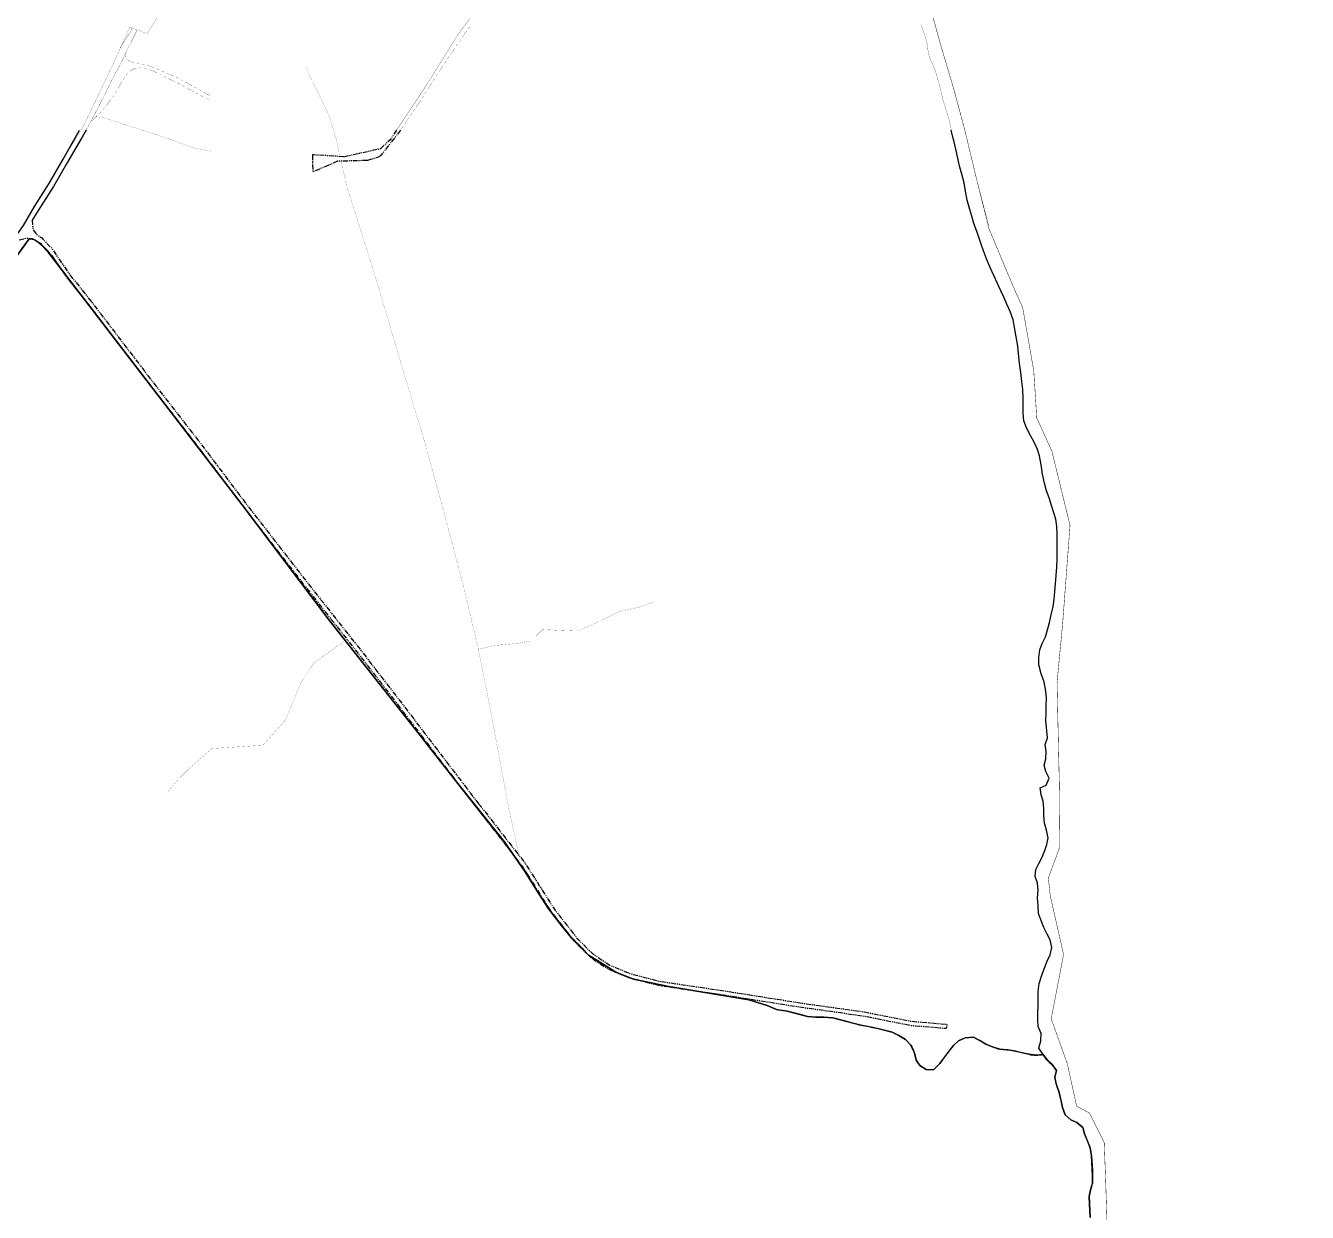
# Model space of a CAD drawing. Extents: x 203591 to 208218, y 4854879 to 4857795.
# Drawn here: x 207234 to 208218, y 4856344 to 4857255 of the extents above; entities that cross this region are included whole.
import ezdxf

# ---------------------------------------------------------------- set-up
doc = ezdxf.new("R2010")
doc.units = 0
doc.header["$LTSCALE"] = 1.5
doc.header["$MEASUREMENT"] = 0
doc.linetypes.add('PHANTOMX2', pattern=[5, 2.5, -0.5, 0.5, -0.5, 0.5, -0.5])
doc.linetypes.add('TRACO_15', pattern=[3, 2, -1])
for name, color, linetype in [('CD-MALHA-LOTES', 40, 'CONTINUOUS'), ('HD-CURSO-PERENE', 170, 'CONTINUOUS'), ('LM-LIM-SETOR-FISCAL', 7, 'CONTINUOUS'), ('LM-LIMITE-MUNICIPAL', 2, 'CONTINUOUS'), ('RU-QUADRAS', 210, 'CONTINUOUS'), ('SV-CAMINHO-TRILHA', 20, 'CONTINUOUS'), ('SV-EIXO-ROD-ESTR', 7, 'CONTINUOUS'), ('SV-EST-MUNIC-PAV', 20, 'CONTINUOUS'), ('SV-RUA-NAO-PAV-S-GUIA-C-GUIA', 7, 'PHANTOMX2'), ('SV-RUA-PAVIM-S-GUIA-C-GUIA', 7, 'CONTINUOUS')]:
    doc.layers.add(name, color=color, linetype=linetype)
doc.linetypes.add('Limite', pattern='A,20,-3,[130,ltypeshp.shx,S=6.35,R=0,X=0,Y=0],-3,20', length=46)

msp = doc.modelspace()

# ---------------------------------------------------------------- linework, layer by layer
at = {"layer": 'CD-MALHA-LOTES', "linetype": 'Continuous', "flags": 128}
msp.add_lwpolyline([(208051.5, 4856339.65), (208051.36, 4856344.91), (208051.11, 4856349.97), (208050.87, 4856355.88), (208051.92, 4856361.08), (208053.37, 4856366.12), (208053.43, 4856371.43), (208053.18, 4856376.79), (208052.94, 4856382.1), (208052.59, 4856387.41), (208051.6, 4856393.33), (208049.51, 4856398.56), (208047.12, 4856404.04), (208046.07, 4856408.96), (208041.46, 4856412.66), (208036.74, 4856414.72), (208032.38, 4856418.62), (208030.39, 4856424.15), (208029.24, 4856429.37), (208027.81, 4856435.75), (208025.67, 4856441.63), (208024.43, 4856447.6), (208025.63, 4856452.64), (208022.43, 4856457.13), (208018.37, 4856460.88), (208015.52, 4856465.02), (208010.17, 4856464.38), (208004.43, 4856465.04), (207998.2, 4856466.41), (207993.12, 4856467.71), (207987.98, 4856468.52), (207982.19, 4856468.98), (207977.11, 4856470.59), (207971.39, 4856472.9), (207966.92, 4856475.66), (207961.96, 4856478.21), (207955.71, 4856477.63), (207950.54, 4856475.33), (207946.55, 4856471.77), (207942.91, 4856467.15), (207939.22, 4856462.43), (207936.07, 4856457.96), (207931.33, 4856453.15), (207925.69, 4856453.46), (207920.87, 4856456.37), (207917.92, 4856460.46), (207916.33, 4856466.78), (207913.99, 4856472.17), (207909.69, 4856476.37), (207904.77, 4856479.43), (207899.51, 4856482.14), (207893.48, 4856483.65), (207888.2, 4856484.96), (207882.01, 4856486.18), (207875.43, 4856487.35), (207869.45, 4856488.92), (207862.98, 4856490.69), (207854.01, 4856492.94), (207847.12, 4856493.66), (207840.83, 4856493.68), (207834.59, 4856494.15), (207828.17, 4856495.87), (207818.85, 4856498.22), (207813.39, 4856498.88), (207810.76, 4856499.38), (207803.51, 4856502.53), (207789.51, 4856507), (207727.95, 4856517.18), (207700.81, 4856522.79), (207687.36, 4856528.15), (207673.49, 4856536.92), (207666.2, 4856541.28), (207660.39, 4856547.58), (207652.97, 4856554.75), (207644.58, 4856565.33), (207635.95, 4856576.41), (207628.32, 4856588.09), (207617.24, 4856606.05), (207601.62, 4856628.56), (207576.55, 4856659.75), (207565.98, 4856672.9), (207536.15, 4856710.94), (207467.22, 4856798.45), (207400.29, 4856887.15), (207313.81, 4856999.69), (207251.29, 4857081.14), (207246.07, 4857086.74), (207241.33, 4857090.38), (207238.87, 4857091.18), (207236.73, 4857091.42), (207212.32, 4857058.04)], dxfattribs=at)
at = {"layer": 'HD-CURSO-PERENE', "const_width": 0.18, "flags": 128}
msp.add_lwpolyline([(207944.96, 4857174.76), (207944.441578, 4857177.1803), (207944.164496, 4857178.655216), (207943.878043, 4857180.127659), (207943.271661, 4857182.672973), (207942.858131, 4857184.115025), (207942.417208, 4857185.550083), (207941.640314, 4857188.021541), (207940.74165, 4857190.883282), (207940.025468, 4857193.139854), (207939.577086, 4857194.571715), (207938.83, 4857197.13), (207938.101592, 4857200.03948), (207937.76341, 4857201.501278), (207937.085162, 4857204.410273), (207936.729168, 4857205.867624), (207935.98, 4857208.77), (207935.179644, 4857211.660358), (207934.353598, 4857214.544847), (207933.726437, 4857216.733233), (207933.301548, 4857218.172565), (207932.68, 4857220.11), (207931.627237, 4857222.914055), (207931.049208, 4857224.298427), (207930.446311, 4857225.675512), (207929.456578, 4857227.863262), (207928.852527, 4857229.243017), (207927.833789, 4857232.055705), (207927.444311, 4857233.660817), (207926.978073, 4857236.624878), (207926.788085, 4857238.120324), (207926.377782, 4857240.83481), (207926.089612, 4857242.308713), (207925.376123, 4857245.221164), (207924.801631, 4857247.1334), (207923.828994, 4857249.972447), (207923.099002, 4857251.958984), (207922.555956, 4857253.358894), (207921.979927, 4857254.743914), (207921.34, 4857256.15)], dxfattribs=at)
at = {"layer": 'HD-CURSO-PERENE', "flags": 128}
msp.add_lwpolyline([(208051.50488, 4856339.648846), (208051.358705, 4856344.908221), (208051.110596, 4856349.96839), (208050.871167, 4856355.879732), (208051.923191, 4856361.076194), (208053.373253, 4856366.118169), (208053.427374, 4856371.425473), (208053.182329, 4856376.786056), (208052.936772, 4856382.09657), (208052.591324, 4856387.408155), (208051.602701, 4856393.327523), (208049.508114, 4856398.5577), (208047.116402, 4856404.041432), (208046.067621, 4856408.959957), (208041.459895, 4856412.664755), (208036.735427, 4856414.71835), (208032.379474, 4856418.620748), (208030.387843, 4856424.150267), (208029.242233, 4856429.370277), (208027.80869, 4856435.745081), (208025.670793, 4856441.626689), (208024.43295, 4856447.598802), (208025.633282, 4856452.643452), (208022.432219, 4856457.134369), (208018.374411, 4856460.883349), (208015.519398, 4856465.020037), (208012.170028, 4856469.662765), (208013.627238, 4856475.405705), (208013.984611, 4856481.06028), (208011.591877, 4856486.443874), (208011.344279, 4856491.554113), (208011.498803, 4856496.910415), (208011.55854, 4856502.768476), (208011.560162, 4856507.82597), (208011.766675, 4856513.382013), (208012.378884, 4856519.534601), (208014.390098, 4856525.722274), (208016.289676, 4856530.759433), (208018.447155, 4856536.595019), (208020.945067, 4856541.525618), (208022.051122, 4856547.122097), (208020.910618, 4856552.842795), (208018.509205, 4856557.375218), (208016.061931, 4856562.308727), (208014.161512, 4856566.986005), (208012.026679, 4856573.168026), (208011.538029, 4856579.132112), (208011.099836, 4856585.145732), (208011.659546, 4856591.04851), (208011.066409, 4856596.563046), (208009.268435, 4856601.489599), (208009.774114, 4856606.992362), (208012.218506, 4856611.573014), (208014.816821, 4856616.552611), (208016.715378, 4856621.489632), (208018.312726, 4856626.279657), (208019.362708, 4856631.275845), (208018.1743, 4856637.197353), (208016.631164, 4856642.621919), (208016.040579, 4856648.3868), (208015.945372, 4856653.745777), (208015.554572, 4856659.508517), (208014.520303, 4856662.728785), (208014.005309, 4856664.332256), (208013.210344, 4856669.648657), (208017.927243, 4856671.751317), (208019.979213, 4856677.037214), (208017.483524, 4856682.121466), (208016.184502, 4856686.992598), (208017.53314, 4856691.885436), (208017.890002, 4856697.489942), (208016.997698, 4856703.057758), (208018.747437, 4856708.096522), (208017.453308, 4856721.448361), (208017.749654, 4856727.05157), (208017.898298, 4856732.906332), (208017.94625, 4856738.661873), (208017.490741, 4856743.921306), (208016.151518, 4856750.990346), (208013.957663, 4856757.366149), (208012.266851, 4856764.18801), (208012.162514, 4856769.644574), (208012.911975, 4856775.69428), (208014.850562, 4856780.632428), (208017.188999, 4856785.617125), (208018.882527, 4856791.10799), (208020.47578, 4856796.549682), (208021.723699, 4856802.494917), (208023.17467, 4856808.838788), (208023.969473, 4856814.337527), (208024.519218, 4856820.388982), (208024.968688, 4856826.391265), (208025.471422, 4856832.793495), (208025.925062, 4856839.296259), (208026.128221, 4856845.701113), (208026.177007, 4856851.55675), (208026.284061, 4856858.412913), (208026.335349, 4856864.568839), (208026.034631, 4856870.427538), (208025.132678, 4856876.041245), (208023.531301, 4856881.611027), (208021.974849, 4856886.579794), (208020.175006, 4856892.301471), (208018.072669, 4856897.675434), (208016.575737, 4856903.794872), (208015.035547, 4856910.715518), (208014.045411, 4856917.731448), (208012.804796, 4856924.649469), (208011.047376, 4856929.469841), (208008.79275, 4856934.544828), (208006.139109, 4856939.673363), (208002.697859, 4856946.160196), (208000.694547, 4856951.433189), (208000.245292, 4856957.443344), (208000.139704, 4856962.749764), (208000.090299, 4856968.806468), (207999.797086, 4856975.566034), (207999.199295, 4856981.727646), (207998.357696, 4856988.59212), (207997.419574, 4856995.857854), (207996.633325, 4857003.372517), (207996.080459, 4857008.933114), (207994.742487, 4857016.152299), (207993.842202, 4857021.966198), (207992.353609, 4857029.086599), (207990.159337, 4857035.412353), (207987.611391, 4857041.240687), (207985.257741, 4857046.416645), (207983.002698, 4857051.441584), (207980.403572, 4857057.120211), (207977.657161, 4857063.100439), (207974.712284, 4857069.232562), (207972.021639, 4857075.913027), (207969.576053, 4857082.040775), (207967.97134, 4857087.210172), (207966.168578, 4857092.581511), (207964.214361, 4857097.75397), (207962.362087, 4857103.175795), (207960.760293, 4857108.695529), (207959.205508, 4857113.864489), (207957.018325, 4857121.041062), (207955.976592, 4857127.857237), (207954.781319, 4857134.224291), (207952.941137, 4857141.097513), (207951.487045, 4857146.365694), (207950.334613, 4857151.881492), (207949.077736, 4857156.847634), (207947.636153, 4857163.61726), (207946.839159, 4857166.842118), (207946.235326, 4857169.285389), (207944.960607, 4857174.761289)], dxfattribs=at)
at = {"layer": 'LM-LIM-SETOR-FISCAL', "linetype": 'Limite', "ltscale": 0.1, "const_width": 0.13, "flags": 128}
msp.add_lwpolyline([(205796.415, 4856248.315), (205682.51, 4856182.65), (205659.3, 4856170.51), (205621.44, 4856158.01), (205507.35, 4856123.37), (205407.36, 4856092.31), (205394.74, 4856089.5), (205362.25, 4856082.61), (205354.69, 4856080.34), (205337.55, 4856076.77), (205289.87, 4856073.56), (205229.36, 4856070.3), (205219.27, 4856069.56), (205147.92, 4856065.7), (205113.32, 4856064.4), (205090.92, 4856063.16), (205009.9, 4856058.92), (204851.88, 4856050.7), (204687.08, 4856042.13), (204637.14, 4856038.78), (204603.03, 4856036.66), (204553.89, 4856035.32), (204520.66, 4856035.13), (204502.57, 4856037.61), (204484.57, 4856041.23), (204412.67, 4856060.75), (204330.68, 4856083.79), (204299.16, 4856093.11), (204270.41, 4856101.78), (204253.26, 4856107.22), (204244.69, 4856110.17), (204218.41, 4856111.79), (204202.69, 4856112.17), (204189.55, 4856111.98), (204142.89, 4856109.12), (204035.38, 4856102.27), (203993.42, 4856098.93), (203985.94, 4856098.57), (203969, 4856097.51), (203907.01, 4856092.75), (203828.45, 4856087.6), (203806.83, 4856085.89), (203745.43, 4856081.58), (203724.99, 4856080.15), (203677.22, 4856076.56), (203633.71, 4856071.22), (203591.04, 4856063.51), (203660.37, 4856023.03), (203705.27, 4855996.41), (203743.77, 4855973.31), (203818.31, 4855928.72), (203887.09, 4855887.86), (203952.66, 4855848.85), (204025, 4855805.96), (204088.2, 4855766.95), (204107.49, 4855755.62), (204177.8, 4855715.26), (204283.05, 4855651.55), (204316.3, 4855629.3), (204344.05, 4855608.74), (204359.413431, 4855596.133587), (204366.73, 4855590.13), (204395.58, 4855561.78), (204414.87, 4855540.12), (204436.53, 4855514.57), (204458.95, 4855485.04), (204486.36, 4855444.86), (204505.82, 4855416.26), (204534.16, 4855377.59), (204568.85, 4855328.27), (204604.98, 4855276.24), (204637.1, 4855229.79), (204661.77, 4855193.9), (204679.77, 4855167.91), (204703.32, 4855133.45), (204736.81, 4855084.64), (204752.67, 4855062.31), (204783.23, 4855019.37), (204803.12, 4854991.18), (204834.249649, 4854948.199642), (204845.64, 4854959.83), (204876.75, 4854964.71), (204914.35, 4854970.84), (204996.87, 4854983.31), (205090.66, 4854997.71), (205105.98, 4854999.94), (205187.94, 4855012.05), (205245.94, 4855021.11), (205272.68, 4855025.85), (205289.82, 4855028.52), (205353.63, 4855038.1), (205379.87, 4855044.32), (205380.17, 4855053.59), (205399.55, 4855054.95), (205426.54, 4855056.03), (205437.99, 4855056.62), (205499.63, 4855060.67), (205539.31, 4855063.19), (205567.09, 4855064.98), (205582.41, 4855066.09), (205635.91, 4855070), (205692.95, 4855073.42), (205739.37, 4855076.32), (205755.85, 4855076.88), (205779.09, 4855078.91), (205796.39, 4855080.33), (205832.27, 4855082.2), (205855.36, 4855083.58), (205884.96, 4855084.97), (205904.85, 4855085.43), (205945.85, 4855088.06), (205975.45, 4855089.94), (205990.04, 4855090.61), (206010.45, 4855091.62), (206021.42, 4855091.93), (206022.38, 4855094.63), (206023.19, 4855099.07), (206023.73, 4855105.32), (206023.73, 4855114.57), (206023.61, 4855122.77), (206023.73, 4855128.91), (206023.31, 4855148.74), (206059.09, 4855155.08), (206090.43, 4855139.24), (206138.56, 4855111.07), (206178.75, 4855088.19), (206206.79, 4855072.52), (206222.46, 4855062.86), (206230.38, 4855057.64), (206237.19, 4855052.51), (206245.02, 4855046.96), (206277.61, 4855028.92), (206315.11, 4855009.06), (206322.43, 4855004.94), (206334.61, 4854998.15), (206344.05, 4854991.94), (206370.01, 4854978.16), (206377.13, 4854974.52), (206383.62, 4854970.88), (206391.86, 4854965.97), (206400.96, 4854960.99), (206409.67, 4854956.24), (206418.06, 4854951.81), (206428.03, 4854946.58), (206436.74, 4854941.99), (206446.39, 4854936.45), (206454.94, 4854931.86), (206463.33, 4854927.27), (206473.94, 4854921.41), (206483.44, 4854916.66), (206493.49, 4854911.28), (206502.2, 4854906.53), (206509.16, 4854902.73), (206517.55, 4854899.17), (206528.48, 4854896), (206549.69, 4854889.67), (206564.41, 4854883.97), (206567.2, 4854879.08), (206570.83, 4854883.26), (206576.05, 4854891.17), (206582.86, 4854902.57), (206588.24, 4854910.17), (206594.1, 4854919.67), (206601.38, 4854929.09), (206611.99, 4854937.95), (206625.76, 4854949.98), (206640.32, 4854965.18), (206646.34, 4854973.73), (206650.93, 4854980.7), (206656.31, 4854989.4), (206659.8, 4854993.84), (206666.37, 4855000.56), (206674.91, 4855008.32), (206682.51, 4855016.24), (206687.1, 4855021.3), (206689.8, 4855026.21), (206695.97, 4855035.87), (206702.46, 4855046.95), (206709.74, 4855060.01), (206715.44, 4855068.88), (206721.77, 4855075.21), (206727.79, 4855082.65), (206732.22, 4855088.66), (206736.5, 4855097.05), (206739.58, 4855106.79), (206740.85, 4855116.29), (206741.17, 4855125.63), (206741.64, 4855134.02), (206741.17, 4855142.09), (206742.12, 4855150.72), (206742.75, 4855160.06), (206742.43, 4855173.36), (206743.07, 4855183.81), (206745.76, 4855192.36), (206748.45, 4855197.74), (206758.11, 4855205.5), (206768.24, 4855208.82), (206775.2, 4855210.56), (206778.84, 4855212.3), (206783.44, 4855216.26), (206786.6, 4855221.64), (206789.29, 4855225.29), (206792.14, 4855229.4), (206795.63, 4855232.73), (206801.01, 4855234.47), (206808.45, 4855236.21), (206816.52, 4855237.63), (206822.22, 4855240.17), (206827.6, 4855242.54), (206831.4, 4855244.28), (206836.63, 4855244.44), (206839.95, 4855243.97), (206842.19, 4855243.65), (206845.62, 4855240.46), (206849.62, 4855235.99), (206854.58, 4855232.12), (206859.64, 4855229.78), (206864.76, 4855227.39), (206870.2, 4855225.04), (206874.73, 4855222.3), (206878.92, 4855219.29), (206882.98, 4855215.83), (206887.98, 4855212.7), (206893.95, 4855209.85), (206900.29, 4855207.85), (206907.15, 4855206.19), (206913.73, 4855205.04), (206920.81, 4855203.6), (206927.56, 4855201.94), (206933.6, 4855200.48), (206939.89, 4855199.17), (206945.67, 4855197.5), (206951.88, 4855196.77), (206955.646692, 4855197.169441), (206957.306662, 4855197.34315), (206961.862616, 4855199.664984), (206966.527907, 4855198.429918), (206972.051755, 4855197.762708), (206977.408644, 4855196.392723), (206983.226231, 4855195.866614), (206988.517313, 4855195.575902), (206994.381656, 4855194.986132), (206999.439545, 4855194.39722), (207005.614593, 4855193.621657), (207012.363297, 4855193.601324), (207017.572169, 4855195.36525), (207023.03395, 4855199.405412), (207027.732957, 4855202.047994), (207032.274552, 4855204.906141), (207036.833943, 4855207.976499), (207041.709791, 4855210.664404), (207047.645836, 4855212.460922), (207053.627362, 4855214.050921), (207060.025663, 4855216.416757), (207065.622577, 4855219.182648), (207071.297192, 4855222.28006), (207076.000549, 4855226.442043), (207079.81713, 4855231.025691), (207081.103271, 4855236.760794), (207082.59759, 4855241.307754), (207088.023389, 4855243.939561), (207090.578395, 4855249.590665), (207089.808985, 4855256.17649), (207088.296416, 4855261.394437), (207091.682817, 4855264.782116), (207096.437455, 4855266.14688), (207101.10609, 4855269.633922), (207105.023599, 4855274.180832), (207109.741577, 4855275.556417), (207115.560457, 4855275.105675), (207120.834136, 4855274.222138), (207125.843848, 4855273.366924), (207131.736831, 4855271.630579), (207137.125757, 4855270.101991), (207140.28442, 4855270.079902), (207149.515925, 4855272.920652), (207159.750695, 4855279.150512), (207168.205506, 4855287.160332), (207178.440276, 4855293.835183), (207190.455007, 4855299.175063), (207198.909818, 4855306.294903), (207210.479558, 4855312.524764), (207226.054209, 4855320.312089), (207238.95892, 4855331.88183), (207248.7487, 4855350.571411), (207250.973651, 4855379.940753), (207256.758521, 4855404.860194), (207263.433371, 4855423.994765), (207271.888182, 4855446.689256), (207282.567942, 4855472.943668), (207294.805168, 4855494.970674), (207326.84445, 4855524.340016), (207365.558582, 4855558.159258), (207387.072345, 4855586.866424), (207407.157013, 4855615.155159), (207422.962295, 4855638.924947), (207434.532036, 4855666.069339), (207438.091956, 4855689.65381), (207436.311996, 4855734.152813), (207437.646966, 4855776.64936), (207435.867006, 4855804.683732), (207437.201976, 4855838.502973), (207442.986846, 4855862.087445), (207450.106687, 4855888.786846), (207460.341457, 4855908.811397), (207484.893222, 4855935.842551), (207514.888754, 4855951.474025), (207555.868566, 4855955.698748), (207618.394465, 4855944.291996), (207657.684388, 4855935.842551), (207679.230475, 4855930.772883), (207701.081061, 4855927.500978), (207727.335472, 4855933.285849), (207757.594794, 4855943.075629), (207797.198906, 4855948.41551), (207840.362939, 4855943.520619), (207880.857031, 4855931.060899), (207908.46854, 4855922.081144), (207928.081857, 4855916.750273), (207978.978222, 4855907.32502), (207988.919986, 4855905.773418), (208022.363859, 4855902.136547), (208058.853041, 4855901.246567), (208090.002343, 4855903.026527), (208114.955167, 4855908.683361), (208130.682304, 4855913.813432), (208161.847626, 4855928.407512), (208188.891822, 4855948.61949), (208218.286591, 4855981.057933), (208187.445907, 4855991.449903), (208165.321069, 4856010.222493), (208159.224361, 4856022.94), (208156.58974, 4856039.12589), (208148.685879, 4856065.472094), (208141.72335, 4856085.385589), (208131.121743, 4856100.600365), (208114.978287, 4856123.563692), (208106.091421, 4856139.449948), (208093.205298, 4856162.116022), (208084.73682, 4856199.326829), (208076.797221, 4856229.27502), (208073.616124, 4856257.1496), (208067.838157, 4856284.431712), (208065.021572, 4856320.096316), (208063.518292, 4856367.226456), (208062.416051, 4856397.165935), (208051.054374, 4856419.94066), (208041.168955, 4856425.250761), (208034.147983, 4856457.455812), (208021.67975, 4856492.348298), (208031.159526, 4856541.689942), (208020.976111, 4856586.808408), (208019.467809, 4856600.268866), (208028.327718, 4856624.553543), (208027.926294, 4856671.90573), (208026.162133, 4856750.628679), (208030.440265, 4856795.701991), (208034.406877, 4856848.418794), (208036.125381, 4856871.257936), (208022.299519, 4856927.922659), (208010.560024, 4856953.886397), (208008.303255, 4856989.771934), (207999.795743, 4857038.357717), (207992.204293, 4857055.360826), (207973.187812, 4857100.767903), (207964.482023, 4857136.653753), (207955.32649, 4857174.790688), (207947.06, 4857205.66), (207936.24, 4857242.09), (207927.67, 4857273.58), (207918.98, 4857320.37), (207891.61, 4857379.79), (207864.78, 4857442.58), (207832.53, 4857508.13), (207814.62, 4857556.12), (207809.96, 4857575.68), (207785.03, 4857617.04), (207772.89, 4857638.07), (207748.63, 4857685.56), (207726.14, 4857726.05), (207670.54, 4857791.94), (207637.716929, 4857752.579866), (207327.499503, 4857249.046871), (207320.676618, 4857251.493261), (207314.080136, 4857253.877844), (207301.63279, 4857226.347664), (207278.712679, 4857178.433894), (207276.5774, 4857174.787641), (207262.892453, 4857152.57806), (207252.462304, 4857134.399802), (207240.885989, 4857115.917861), (207229.906692, 4857098.269253), (207214.91377, 4857077.033986), (207202.397592, 4857060.643753), (207187.795384, 4857042.763498), (207183.851205, 4857038.068132), (207172.84771, 4857025.964287), (207149.87276, 4857002.228535), (207122.979462, 4856978.24558), (207115.279823, 4856971.792429), (207096.554824, 4856956.721089), (207093.179038, 4856954.256239), (207063.969674, 4856931.265115), (207039.009706, 4856911.05036), (207002.55255, 4856880.952023), (206995.622513, 4856875.427191), (206955.697742, 4856843.197587), (206925.76, 4856819.17), (206889.95, 4856790.29), (206863.87, 4856769.12), (206847.05, 4856755.62), (206812.934473, 4856729.478313), (206791.2, 4856713), (206771.48, 4856697.98), (206751.62, 4856684.07), (206724.81, 4856665.42), (206695.34, 4856644.45), (206670.42, 4856628.03), (206663.08, 4856623.07), (206633.21, 4856602.21), (206600.85, 4856580.16), (206591.4, 4856573.83), (206573.31, 4856561.53), (206563.13, 4856555.38), (206553.22, 4856549.54), (206544.9, 4856545.03), (206536.19, 4856541.04), (206524.84, 4856536.19), (206513.22, 4856531.58), (206498.3, 4856526.31), (206481.81, 4856521.39), (206460.98, 4856515.61), (206436.55, 4856509.25), (206404.85, 4856501.32), (206376.503498, 4856494.172169), (206338.854515, 4856484.264542), (206332.61, 4856481.61), (206321.41, 4856478.45), (206309.98, 4856474.91), (206297.27, 4856470.73), (206283.09, 4856465.93), (206265.98, 4856460.4), (206237.37, 4856450.17), (206227.79, 4856446.64), (206207.64, 4856438.98), (206187.88, 4856431.02), (206170.1, 4856423.58), (206145.59, 4856412.49), (206123.09, 4856402.3), (206095.56, 4856389.84), (206084.72388, 4856385.188271), (206064.4, 4856375.95), (206043.92, 4856366.69), (206002.95, 4856348.23), (205973.98, 4856334.81), (205918.83, 4856309.59), (205889.94, 4856296.39), (205871.28, 4856287.81), (205863.09, 4856283.51), (205834.67, 4856269.04), (205796.415, 4856248.315)], dxfattribs=at)
at = {"layer": 'LM-LIMITE-MUNICIPAL'}
for points in [[(207927.67, 4857273.58, 0.35, 0.35, 0), (207936.24, 4857242.09, 0.35, 0.35, 0)], [(207936.24, 4857242.09, 0.35, 0.35, 0), (207947.06, 4857205.66, 0.35, 0.35, 0)], [(207947.06, 4857205.66, 0.35, 0.35, 0), (207955.32649, 4857174.790688, 0.35, 0.35, 0)], [(207955.32649, 4857174.790688, 0.35, 0.35, 0), (207964.482023, 4857136.653753, 0.35, 0.35, 0)], [(207964.482023, 4857136.653753, 0.35, 0.35, 0), (207973.729878, 4857100.899406, 0.35, 0.35, 0)], [(207992.204293, 4857055.360826, 0.35, 0.35, 0), (207999.795743, 4857038.357717, 0.35, 0.35, 0)], [(207999.795743, 4857038.357717, 0.35, 0.35, 0), (208008.303255, 4856989.771934, 0.35, 0.35, 0)], [(208008.303255, 4856989.771934, 0.35, 0.35, 0), (208010.560024, 4856953.886397, 0.35, 0.35, 0)], [(208010.560024, 4856953.886397, 0.35, 0.35, 0), (208022.299519, 4856927.922659, 0.35, 0.35, 0)], [(208022.299519, 4856927.922659, 0.35, 0.35, 0), (208036.125381, 4856871.257936, 0.35, 0.35, 0)], [(208036.125381, 4856871.257936, 0.35, 0.35, 0), (208034.406877, 4856848.418794, 0.35, 0.35, 0)], [(208034.406877, 4856848.418794, 0.35, 0.35, 0), (208030.440265, 4856795.701991, 0.35, 0.35, 0)], [(208030.440265, 4856795.701991, 0.35, 0.35, 0), (208026.162133, 4856750.628679, 0.35, 0.35, 0)], [(208026.162133, 4856750.628679, 0.35, 0.35, 0), (208027.926294, 4856671.90573, 0.35, 0.35, 0)], [(208027.926294, 4856671.90573, 0.35, 0.35, 0), (208028.327718, 4856624.553543, 0.35, 0.35, 0)], [(208028.327718, 4856624.553543, 0.35, 0.35, 0), (208019.467809, 4856600.268866, 0.35, 0.35, 0)], [(208019.467809, 4856600.268866, 0.35, 0.35, 0), (208020.976111, 4856586.808408, 0.35, 0.35, 0)], [(208020.976111, 4856586.808408, 0.35, 0.35, 0), (208031.159526, 4856541.689942, 0.35, 0.35, 0)], [(208031.159526, 4856541.689942, 0.35, 0.35, 0), (208021.67975, 4856492.348298, 0.35, 0.35, 0)], [(208021.67975, 4856492.348298, 0.35, 0.35, 0), (208034.147983, 4856457.455812, 0.35, 0.35, 0)], [(208034.147983, 4856457.455812, 0.35, 0.35, 0), (208041.168955, 4856425.250761, 0.35, 0.35, 0)], [(208041.168955, 4856425.250761, 0.35, 0.35, 0), (208051.054374, 4856419.94066, 0.35, 0.35, 0)], [(208051.054374, 4856419.94066, 0.35, 0.35, 0), (208062.416051, 4856397.165935, 0.35, 0.35, 0)], [(208062.416051, 4856397.165935, 0.35, 0.35, 0), (208063.518292, 4856367.226456, 0.35, 0.35, 0)], [(208063.518292, 4856367.226456, 0.35, 0.35, 0), (208065.021572, 4856320.096316, 0.35, 0.35, 0)]]:
    msp.add_lwpolyline(points, format="xyseb", dxfattribs=at)
at = {"layer": 'LM-LIMITE-MUNICIPAL', "const_width": 0.35}
msp.add_lwpolyline([(207973.187812, 4857100.767903), (207992.204293, 4857055.360826)], dxfattribs=at)
at = {"layer": 'RU-QUADRAS', "color": 6, "linetype": 'Continuous'}
msp.add_lwpolyline([(207212.32, 4857058.04), (207236.73, 4857091.42, -0.1017150484), (207241.33, 4857090.38, -0.0830020337), (207251.29, 4857081.14), (207400.29, 4856887.15), (207467.22, 4856798.45), (207565.98, 4856672.9), (207601.62, 4856628.56), (207617.24, 4856606.05, 0.0129439034), (207635.95, 4856576.41), (207652.97, 4856554.75, -0.0287948118), (207666.2, 4856541.28), (207687.36, 4856528.15), (207700.81, 4856522.79), (207727.95, 4856517.18), (207789.51, 4856507), (207803.51, 4856502.53), (207810.76, 4856499.38), (207818.85, 4856498.22), (207834.59, 4856494.15, 0.0360150197), (207847.12, 4856493.66), (207854.01, 4856492.94), (207875.43, 4856487.35, -0.0296774474), (207899.51, 4856482.14, -0.0403534742), (207909.69, 4856476.37), (207913.99, 4856472.17, -0.0817399088), (207917.92, 4856460.46), (207920.87, 4856456.37), (207925.69, 4856453.46), (207931.33, 4856453.15), (207936.07, 4856457.96), (207946.55, 4856471.77), (207950.54, 4856475.33), (207955.71, 4856477.63), (207961.96, 4856478.21, -0.0391586696), (207971.39, 4856472.9, 0.0384703494), (207982.19, 4856468.98, -0.038529723), (207993.12, 4856467.71), (208004.43, 4856465.04, 0.1173037495), (208015.52, 4856465.02, 0.1115431166), (208022.43, 4856457.13), (208025.63, 4856452.64), (208024.43, 4856447.6, 0.0722507161), (208027.81, 4856435.75), (208030.39, 4856424.15), (208032.38, 4856418.62), (208036.74, 4856414.72), (208041.46, 4856412.66), (208046.07, 4856408.96), (208047.12, 4856404.04), (208051.6, 4856393.33, -0.0459621128), (208053.37, 4856366.12, 0.0404666125), (208050.87, 4856355.88), (208051.5, 4856339.65, -0.0619391376)], format="xyb", dxfattribs=at)
at = {"layer": 'SV-CAMINHO-TRILHA', "linetype": 'TRACO_15', "ltscale": 0.75, "const_width": 0.1, "flags": 128}
for points in [[(207470.55, 4857174.78), (207467.32, 4857185.49), (207458.85, 4857203.24), (207452.27, 4857216.11), (207449.73, 4857223.66)], [(207323.66, 4857174.78), (207305.69, 4857180.55), (207293.19, 4857184.52), (207288.01, 4857185.05)], [(207377.370057, 4857158.476518), (207362.354715, 4857161.286961), (207346.692601, 4857167.236355), (207345.630233, 4857167.639905), (207327.304682, 4857173.60646), (207323.660035, 4857174.777839)], [(207470.549647, 4857174.773926), (207472.660359, 4857167.778339), (207475.359347, 4857154.528846)], [(207476.141831, 4857151.113382), (207481.040302, 4857130.766674), (207502.395444, 4857062.909514), (207526.632083, 4856981.312908), (207541.304133, 4856932.383836), (207556.179544, 4856877.897229), (207571.184311, 4856820.956949), (207581.429216, 4856777.528267), (207591.456781, 4856727.296382), (207604.321862, 4856657.727158), (207612.807803, 4856617.948949)], [(207581.708037, 4856776.131544), (207594.15346, 4856779.012498), (207611.343257, 4856780.563667), (207621.894148, 4856782.373204), (207631.056304, 4856791.302268), (207643.783645, 4856790.640199), (207657.710119, 4856790.067728), (207671.441153, 4856796.003707), (207689.841866, 4856805.052042), (207704.45, 4856808.23), (207716.82, 4856812.47)], [(207480.544369, 4856783.561463), (207455.43299, 4856765.597938), (207445.783505, 4856751), (207433.536082, 4856721.680412), (207416.216495, 4856702.381443), (207377.123711, 4856699.907216), (207359.430323, 4856684.41873), (207351.171061, 4856675.982274), (207343.0029, 4856666.493933)]]:
    msp.add_lwpolyline(points, dxfattribs=at)
at = {"layer": 'SV-EIXO-ROD-ESTR', "flags": 128}
msp.add_lwpolyline([(206955.695485, 4856843.185174), (206999.605707, 4856878.563162), (207049.968423, 4856919.389743), (207093.179038, 4856954.256239), (207122.979462, 4856978.24558), (207155.16392, 4857007.748), (207172.895172, 4857026.075261), (207187.795384, 4857042.763498), (207202.397592, 4857060.643753), (207214.91377, 4857077.033986), (207232.321085, 4857101.6908), (207240.825058, 4857116.121784), (207252.462304, 4857134.399802), (207262.892453, 4857152.57806), (207275.292223, 4857174.787641)], dxfattribs=at)
at = {"layer": 'SV-EST-MUNIC-PAV', "const_width": 0.18, "flags": 128}
msp.add_lwpolyline([(207311.94, 4857236.31), (207306.73, 4857225.33), (207301.03, 4857215.06), (207295.87, 4857204.08), (207287.5, 4857187.8), (207280.44, 4857174.78)], dxfattribs=at)
at = {"layer": 'SV-EST-MUNIC-PAV', "flags": 128}
msp.add_lwpolyline([(207280.437058, 4857174.778991), (207277.551155, 4857169.461718), (207276.285239, 4857167.282605), (207266.293253, 4857150.082678), (207255.365053, 4857131.457284), (207245.355505, 4857115.960011), (207239.038888, 4857105.716663)], dxfattribs=at)
at = {"layer": 'SV-RUA-NAO-PAV-S-GUIA-C-GUIA', "linetype": 'PHANTOMX2'}
for p, q in [((207522.005056, 4857174.772556), (207506.572453, 4857154.977123)), ((207478.341223, 4857154.414784), (207506.805937, 4857160.772257)), ((207478.341223, 4857154.414784), (207454.235462, 4857155.827209)), ((207496.492492, 4857151.502917), (207473.661284, 4857150.857851))]:
    msp.add_line(p, q, dxfattribs=at)
at = {"layer": 'SV-RUA-NAO-PAV-S-GUIA-C-GUIA', "const_width": 0.18, "flags": 128}
for points in [[(207518.84, 4857174.78), (207541.51, 4857208.72), (207565.85, 4857247.85), (207573.62, 4857258.46), (207589.43, 4857283.28), (207611.8, 4857317.37), (207628.55, 4857341.75), (207646.89, 4857368.11), (207661.47, 4857388.73), (207676.53, 4857412.85), (207695.27, 4857440.58), (207710.64, 4857461.64), (207724.41, 4857483.25), (207738.6, 4857500.76), (207754.4, 4857515.82), (207768.76, 4857526.87), (207792.17, 4857542.8), (207801.59, 4857550.89)], [(207572.72459, 4857250.938808), (207569.331747, 4857245.99021)], [(207574.986484, 4857254.237874), (207573.855537, 4857252.588341)], [(207563.677011, 4857237.742547), (207560.284169, 4857232.793949)], [(207565.938905, 4857241.041612), (207564.807958, 4857239.39208)], [(207568.2008, 4857244.340678), (207567.069853, 4857242.691145)], [(207310.455154, 4857232.430056), (207310.414601, 4857232.665298)], [(207310.757914, 4857231.731561), (207310.455154, 4857232.430056)], [(207311.155609, 4857230.814043), (207310.757914, 4857231.731561)], [(207313.260913, 4857228.130614), (207312.170049, 4857229.134696)], [(207313.730834, 4857227.914154), (207313.260913, 4857228.130614)], [(207315.917343, 4857226.90698), (207313.730834, 4857227.914154)], [(207556.49, 4857227.26), (207555.788941, 4857226.176789)], [(207556.891327, 4857227.845351), (207556.49, 4857227.26)], [(207559.153221, 4857231.144416), (207558.022274, 4857229.494884)], [(207311.155604, 4857217.019965), (207311.547328, 4857217.558739)], [(207311.547328, 4857217.558739), (207312.415918, 4857218.571048)], [(207313.867736, 4857219.942498), (207314.665541, 4857220.545413)], [(207314.665541, 4857220.545413), (207314.837345, 4857220.675247)], [(207314.837345, 4857220.675247), (207316.425005, 4857221.49031)], [(207316.488733, 4857226.749578), (207315.917343, 4857226.90698)], [(207316.425005, 4857221.49031), (207316.825223, 4857221.695771)], [(207317.404735, 4857226.497244), (207316.488733, 4857226.749578)], [(207316.825223, 4857221.695771), (207317.349776, 4857221.861545)], [(207317.349776, 4857221.861545), (207318.264131, 4857222.150509)], [(207317.453514, 4857226.486833), (207317.404735, 4857226.497244)], [(207318.264131, 4857222.150509), (207319.286607, 4857222.346391)], [(207321.378796, 4857225.719202), (207319.412024, 4857226.082259)], [(207321.272346, 4857222.567854), (207321.292629, 4857222.569604)], [(207321.292629, 4857222.569604), (207322.272253, 4857222.563686)], [(207322.272253, 4857222.563686), (207322.832036, 4857222.560321)], [(207322.832036, 4857222.560321), (207323.269255, 4857222.509115)], [(207324.418599, 4857225.13198), (207323.343538, 4857225.345411)], [(207325.302535, 4857224.942783), (207324.418599, 4857225.13198)], [(207325.255677, 4857222.276467), (207325.371812, 4857222.262867)], [(207325.371812, 4857222.262867), (207326.234402, 4857222.073781)], [(207326.234402, 4857222.073781), (207326.843248, 4857221.940318)], [(207326.843248, 4857221.940318), (207327.205364, 4857221.836523)], [(207328.781951, 4857224.100815), (207327.248209, 4857224.48073)], [(207329.182918, 4857223.976132), (207328.781951, 4857224.100815)], [(207329.113738, 4857221.240497), (207329.708427, 4857221.03475)], [(207331.5968, 4857223.225522), (207329.182918, 4857223.976132)], [(207329.708427, 4857221.03475), (207330.982692, 4857220.52964)], [(207330.982692, 4857220.52964), (207331.108885, 4857220.479618)], [(207331.108885, 4857220.479618), (207331.900786, 4857220.133456)], [(207332.038982, 4857223.060113), (207331.5968, 4857223.225522)], [(207331.900786, 4857220.133456), (207332.4924, 4857219.874846)], [(207332.975595, 4857222.709749), (207332.038982, 4857223.060113)], [(207332.4924, 4857219.874846), (207333.719272, 4857219.301259)], [(207333.719272, 4857219.301259), (207333.862329, 4857219.234377)], [(207333.862329, 4857219.234377), (207334.619395, 4857218.86566)], [(207335.789222, 4857221.482745), (207334.80943, 4857221.911921)], [(207336.629323, 4857221.083055), (207335.789222, 4857221.482745)], [(207336.413583, 4857217.982004), (207336.574863, 4857217.902126)], [(207336.574863, 4857217.902126), (207337.310618, 4857217.540046)], [(207337.310618, 4857217.540046), (207337.9, 4857217.25)], [(207337.9, 4857217.25), (207338.208503, 4857217.099821)], [(207338.502107, 4857220.184005), (207338.432366, 4857220.217598)], [(207339.33607, 4857219.789444), (207338.502107, 4857220.184005)], [(207339.865386, 4857219.539016), (207339.33607, 4857219.789444)], [(207340.243667, 4857219.369731), (207339.865386, 4857219.539016)], [(207342.869036, 4857218.241764), (207342.076493, 4857218.569707)], [(207343.001405, 4857218.189569), (207342.869036, 4857218.241764)], [(207344.268305, 4857217.690006), (207343.001405, 4857218.189569)], [(207344.863097, 4857217.458759), (207344.268305, 4857217.690006)], [(207345.668669, 4857217.145564), (207344.863097, 4857217.458759)], [(207345.794292, 4857217.094283), (207345.668669, 4857217.145564)], [(207550.355563, 4857217.781647), (207549.268888, 4857216.102619)], [(207554.702265, 4857224.497761), (207551.442239, 4857219.460676)], [(207304.94863, 4857206.754497), (207307.998875, 4857211.921315)], [(207309.015624, 4857213.643587), (207309.523998, 4857214.504723)], [(207309.523998, 4857214.504723), (207309.84, 4857215.04)], [(207309.84, 4857215.04), (207310.041775, 4857215.360122)], [(207340.006754, 4857216.224437), (207341.805004, 4857215.349054)], [(207343.603254, 4857214.47367), (207348.998004, 4857211.847519)], [(207347.645953, 4857216.338405), (207345.794292, 4857217.094283)], [(207351.14, 4857214.71), (207349.468688, 4857215.517551)], [(207350.796254, 4857210.972135), (207352.594504, 4857210.096751)], [(207351.266394, 4857214.64139), (207351.14, 4857214.71)], [(207354.781846, 4857212.733092), (207353.02412, 4857213.687241)], [(207354.348353, 4857209.135707), (207356.100256, 4857208.170909)], [(207361.812749, 4857208.916497), (207356.539571, 4857211.778943)], [(207365.320354, 4857206.993825), (207363.56708, 4857207.956129)], [(207546.008861, 4857211.065534), (207542.748835, 4857206.028449)], [(207548.182212, 4857214.423591), (207547.095537, 4857212.744562)], [(207295.921467, 4857193.574279), (207299.536314, 4857198.363108)], [(207300.741263, 4857199.959384), (207301.343738, 4857200.757522)], [(207301.343738, 4857200.757522), (207301.64, 4857201.15)], [(207301.64, 4857201.15), (207301.898385, 4857201.587679)], [(207302.915134, 4857203.309952), (207303.931882, 4857205.032224)], [(207357.852159, 4857207.206111), (207363.107869, 4857204.311716)], [(207364.859772, 4857203.346918), (207366.611675, 4857202.38212)], [(207368.826903, 4857205.069217), (207367.073629, 4857206.031521)], [(207368.387382, 4857201.461916), (207370.163909, 4857200.543247)], [(207375.84, 4857201.22), (207370.580177, 4857204.106912)], [(207371.940436, 4857199.624579), (207374.605226, 4857198.246576)], [(207374.605226, 4857198.246576), (207374.85, 4857198.12)], [(207537.315457, 4857197.633307), (207535.685444, 4857195.114764)], [(207539.488808, 4857200.991364), (207538.402133, 4857199.312335)], [(207541.662159, 4857204.34942), (207540.575484, 4857202.670392)], [(207290.687889, 4857187.560484), (207292.144861, 4857188.930606)], [(207293.511568, 4857190.381727), (207294.716517, 4857191.978003)], [(207530.663554, 4857187.646134), (207529.547364, 4857185.986579)], [(207532.895933, 4857190.965243), (207531.779743, 4857189.305688)], [(207535.65, 4857195.06), (207534.012122, 4857192.624797)], [(207535.685444, 4857195.114764), (207535.65, 4857195.06)], [(207284.86, 4857182.08), (207289.230917, 4857186.190363)], [(207528.431175, 4857184.327025), (207525.082606, 4857179.348362)], [(207523.966417, 4857177.688807), (207522.850227, 4857176.029253)]]:
    msp.add_lwpolyline(points, dxfattribs=at)
at = {"layer": 'SV-RUA-NAO-PAV-S-GUIA-C-GUIA', "linetype": 'PHANTOMX2', "flags": 128}
for points in [[(207518.833592, 4857174.77264), (207513.899733, 4857167.166798), (207513.85508, 4857167.126546), (207506.805937, 4857160.772257)], [(207454.235462, 4857155.827209), (207454.57516, 4857142.660601)], [(207473.661284, 4857150.857851), (207454.57516, 4857142.660601)], [(207506.572453, 4857154.977123), (207504.386597, 4857153.827789), (207496.492492, 4857151.502917)], [(207239.038888, 4857105.716663), (207239.618557, 4857098.783505), (207242.523326, 4857094.536103), (207246.356207, 4857091.968425), (207254.148285, 4857083.969112), (207260.144956, 4857075.09841), (207268.834286, 4857062.592871), (207284.449377, 4857043.30036), (207307.546672, 4857012.976445), (207332.232562, 4856980.74233), (207367.565752, 4856935.323891), (207399.964994, 4856892.293378), (207427.61279, 4856856.636631), (207438.556336, 4856842.542352), (207449.240809, 4856828.781736), (207469.487507, 4856803.143079), (207489.561292, 4856777.826324), (207520.778977, 4856737.467631), (207578.107203, 4856662.392806), (207581.96288, 4856657.45453)], [(207229.043488, 4857090.480315), (207234.546392, 4857091.85567), (207239.123711, 4857091.608247), (207245.6973, 4857087.631619), (207253.025099, 4857080.159752), (207258.401493, 4857072.204462), (207266.295084, 4857060.723492), (207281.9625, 4857041.366332), (207305.028803, 4857011.083106), (207329.726506, 4856978.833567), (207365.050141, 4856933.42741), (207397.447555, 4856890.399325), (207425.112651, 4856854.720265), (207435.962094, 4856840.729767), (207446.751024, 4856826.852037), (207467.009728, 4856801.198176), (207487.071634, 4856775.896402), (207518.275323, 4856735.555804), (207575.613825, 4856660.467523), (207578.00398, 4856657.406259)], [(207578.00398, 4856657.406259), (207615.272305, 4856609.673707), (207637.344726, 4856574.938544), (207655.116531, 4856552.085389), (207667.540983, 4856539.836104), (207681.143553, 4856530.693416), (207697.002312, 4856524.116856), (207720.046004, 4856518.066696), (207770.377314, 4856510.645999), (207830.035397, 4856501.191899), (207877.06032, 4856494.637104), (207913.685362, 4856487.318367), (207941.263925, 4856485.006856)], [(207581.96288, 4856657.45453), (207617.849196, 4856611.492031), (207639.923261, 4856576.75428), (207657.475888, 4856554.182971), (207669.54278, 4856542.286204), (207682.640252, 4856533.483007), (207698.010322, 4856527.109105), (207720.677647, 4856521.157761), (207770.853594, 4856513.759969), (207830.499411, 4856504.307813), (207877.586862, 4856497.744303), (207914.126981, 4856490.442536), (207941.527033, 4856488.145987), (207941.263925, 4856485.006856)]]:
    msp.add_lwpolyline(points, dxfattribs=at)
at = {"layer": 'SV-RUA-PAVIM-S-GUIA-C-GUIA', "const_width": 0.18, "flags": 128}
for points in [[(207306.518202, 4857237.973273), (207314.41, 4857250.13), (207315.862467, 4857253.410866)], [(207319.23, 4857250.79), (207311.94, 4857236.31)], [(207319.62052, 4857251.883305), (207319.23, 4857250.79)]]:
    msp.add_lwpolyline(points, dxfattribs=at)

doc.saveas('drawing.dxf')
